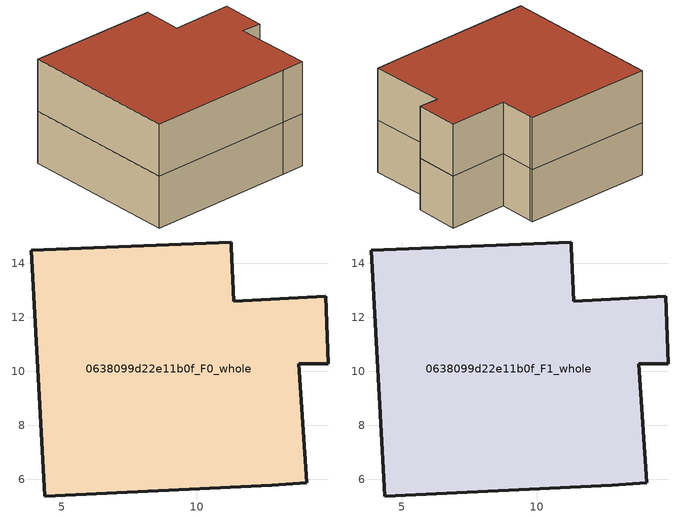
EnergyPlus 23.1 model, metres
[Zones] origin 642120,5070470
0638099d22e11b0f_F0_whole
 floor ground (EU_floor_Construction): 14.78,12.79 14.88,10.29 13.78,10.29 14.08,5.88 12.78,5.78 4.37,5.39 3.87,14.49 11.28,14.79 11.28,14.59 11.38,12.59 z0
 wall outside (EU_wall_Construction): 3.87,14.49 4.37,5.39 12.78,5.78 14.08,5.88 13.78,10.29 14.88,10.29 14.78,12.79 11.38,12.59 11.28,14.59 11.28,14.79 3.87,14.49 z0:3
0638099d22e11b0f_F1_whole
 floor to 0638099d22e11b0f_F0_whole (EU_floor_Construction): 14.78,12.79 14.88,10.29 13.78,10.29 14.08,5.88 12.78,5.78 4.37,5.39 3.87,14.49 11.28,14.79 11.28,14.59 11.38,12.59 z3
 wall outside (EU_wall_Construction): 3.87,14.49 4.37,5.39 12.78,5.78 14.08,5.88 13.78,10.29 14.88,10.29 14.78,12.79 11.38,12.59 11.28,14.59 11.28,14.79 3.87,14.49 z3:6
 roof outside (EU_roof_Construction): 14.08,5.88 13.78,10.29 14.88,10.29 14.78,12.79 11.38,12.59 11.28,14.59 11.28,14.79 3.87,14.49 4.37,5.39 12.78,5.78 z6
[Building]
EU S2 Campaign: North Axis=0; Terrain=City; Solar Distribution=FullExterior
[Site:Location]
Lyon-Bron: Latitude=45.75; Longitude=5; Time Zone=1; Elevation=198
[SizingPeriod:WeatherFileDays]
AnnualSizingPeriod: Begin Month=1; Begin Day of Month=1; End Month=12; End Day of Month=31; Day of Week for Start Day=Monday; Use Weather File Daylight Saving Period=No; Use Weather File Rain and Snow Indicators=No
[MATERIAL]
EU_InternalMass_Material: Roughness=MediumRough; Thickness=0.1; Conductivity=1; Density=1800; Specific Heat=900; Thermal Absorptance=0.9; Solar Absorptance=0.7; Visible Absorptance=0.7
[MATERIAL:NOMASS] Roughness=MediumRough; Thermal Absorptance=0.9; Solar Absorptance=0.7; Visible Absorptance=0.7
Name | Thermal Resistance
EU_wall_NoMass | 0.87146
EU_roof_NoMass | 0.842276
EU_floor_NoMass | 0.496999
[CONSTRUCTION]
EU_wall_Construction: EU_wall_NoMass
EU_roof_Construction: EU_roof_NoMass
EU_floor_Construction: EU_floor_NoMass
EU_InternalMass_Construction: EU_InternalMass_Material
[ZONE] Type=1; Multiplier=1; Ceiling Height=autocalculate; Volume=257.134; Floor Area=autocalculate; Part of Total Floor Area=Yes
0638099d22e11b0f_F0_whole; 0638099d22e11b0f_F1_whole
[INTERNALMASS] Construction=EU_InternalMass_Construction; Surface Area=85.7118
Name | Zone or ZoneList
0638099d22e11b0f_F0_whole_EU_InternalMass | 0638099d22e11b0f_F0_whole
0638099d22e11b0f_F1_whole_EU_InternalMass | 0638099d22e11b0f_F1_whole
[OTHEREQUIPMENT] Fuel Type=Electricity; Design Level Calculation Method=Watts/Area; Power per Zone Floor Area=1; Fraction Latent=0; Fraction Radiant=0; Fraction Lost=0; Carbon Dioxide Generation Rate=0; EndUse Subcategory=EU_Step8_InternalGains
Name | Zone or ZoneList or Space or SpaceList | Schedule
EU_Step8_InternalGain_0638099d22e11b0f_F0_whole_f000 | 0638099d22e11b0f_F0_whole | EU_Step8_GainSchedule_0638099d22e11b0f_F0_whole_f000
EU_Step8_InternalGain_0638099d22e11b0f_F1_whole_f000 | 0638099d22e11b0f_F1_whole | EU_Step8_GainSchedule_0638099d22e11b0f_F1_whole_f000
[ZONEVENTILATION:DESIGNFLOWRATE] Schedule=EU_AlwaysOn; Design Flow Rate Calculation Method=AirChanges/Hour; Air Changes per Hour=0.425; Ventilation Type=Natural; Fan Pressure Rise=0; Fan Total Efficiency=1; Constant Term Coefficient=1; Temperature Term Coefficient=0; Velocity Term Coefficient=0; Velocity Squared Term Coefficient=0; Minimum Indoor Temperature=-100; Maximum Indoor Temperature=100; Delta Temperature=-100; Minimum Outdoor Temperature=-100; Maximum Outdoor Temperature=100; Maximum Wind Speed=40
Name | Zone or ZoneList or Space or SpaceList
EU_ConstantAir_0638099d22e11b0f_F0_whole | 0638099d22e11b0f_F0_whole
EU_ConstantAir_0638099d22e11b0f_F1_whole | 0638099d22e11b0f_F1_whole
[HVACTEMPLATE:THERMOSTAT] Constant Heating Setpoint=20; Constant Cooling Setpoint=50
EU_HeatOnly_0638099d22e11b0f_F0_whole; EU_HeatOnly_0638099d22e11b0f_F1_whole
[HVACTEMPLATE:ZONE:IDEALLOADSAIRSYSTEM] System Availability Schedule=EU_AlwaysOn; Maximum Heating Supply Air Temperature=50; Minimum Cooling Supply Air Temperature=13; Maximum Heating Supply Air Humidity Ratio=0.0156; Minimum Cooling Supply Air Humidity Ratio=0.0077; Heating Limit=NoLimit; Cooling Limit=NoLimit; Heating Availability Schedule=EU_AlwaysOn; Cooling Availability Schedule=EU_CoolingOff; Dehumidification Control Type=ConstantSensibleHeatRatio; Cooling Sensible Heat Ratio=0.7; Dehumidification Setpoint=60; Humidification Control Type=None; Humidification Setpoint=30; Outdoor Air Method=None; Outdoor Air Flow Rate per Person=0.00944; Outdoor Air Flow Rate per Zone Floor Area=0; Outdoor Air Flow Rate per Zone=0; Demand Controlled Ventilation Type=None; Outdoor Air Economizer Type=NoEconomizer; Heat Recovery Type=None; Sensible Heat Recovery Effectiveness=0.7; Latent Heat Recovery Effectiveness=0.65
Name | Template Thermostat
0638099d22e11b0f_F0_whole | EU_HeatOnly_0638099d22e11b0f_F0_whole
0638099d22e11b0f_F1_whole | EU_HeatOnly_0638099d22e11b0f_F1_whole
[SIZING:ZONE] Zone Cooling Design Supply Air Temperature Input Method=SupplyAirTemperature; Zone Cooling Design Supply Air Temperature=13; Zone Heating Design Supply Air Temperature Input Method=SupplyAirTemperature; Zone Heating Design Supply Air Temperature=50; Zone Cooling Design Supply Air Humidity Ratio=0.008; Zone Heating Design Supply Air Humidity Ratio=0.008; Cooling Design Air Flow Method=DesignDay; Cooling Design Air Flow Rate=0; Cooling Minimum Air Flow per Zone Floor Area=0.000762; Cooling Minimum Air Flow=0; Cooling Minimum Air Flow Fraction=0.2; Heating Design Air Flow Method=DesignDay; Heating Design Air Flow Rate=0; Heating Maximum Air Flow per Zone Floor Area=0.002032; Heating Maximum Air Flow=0.141576; Heating Maximum Air Flow Fraction=0.3; Account for Dedicated Outdoor Air System=No; Dedicated Outdoor Air System Control Strategy=NeutralSupplyAir; Dedicated Outdoor Air Low Setpoint Temperature for Design=autosize; Dedicated Outdoor Air High Setpoint Temperature for Design=autosize; Zone Load Sizing Method=Sensible Load Only No Latent Load; Zone Latent Cooling Design Supply Air Humidity Ratio Input Method=HumidityRatioDifference; Zone Cooling Design Supply Air Humidity Ratio Difference=0.005; Zone Latent Heating Design Supply Air Humidity Ratio Input Method=HumidityRatioDifference; Zone Humidification Design Supply Air Humidity Ratio Difference=0.005
0638099d22e11b0f_F0_whole; 0638099d22e11b0f_F1_whole
[SCHEDULE:CONSTANT]
Name | Hourly Value
EU_AlwaysOn | 1
EU_CoolingOff | 0
[SCHEDULE:FILE] Column Number=1; Rows to Skip at Top=0; Number of Hours of Data=8760; Column Separator=Comma; Interpolate to Timestep=No; Minutes per Item=60; Adjust Schedule for Daylight Savings=Yes
Name | File
EU_Step8_GainSchedule_0638099d22e11b0f_F0_whole_f000 | C:\Users\o_iseri\Desktop\OpenUBEM\openubem\outputs\eu_evidence\EU-11\FR-LYO-HAUTCOEURPENTES\idfs\0638099d22e11b0f\0638099d22e11b0f_F0_whole_f000_gain.csv
EU_Step8_GainSchedule_0638099d22e11b0f_F1_whole_f000 | C:\Users\o_iseri\Desktop\OpenUBEM\openubem\outputs\eu_evidence\EU-11\FR-LYO-HAUTCOEURPENTES\idfs\0638099d22e11b0f\0638099d22e11b0f_F1_whole_f000_gain.csv
